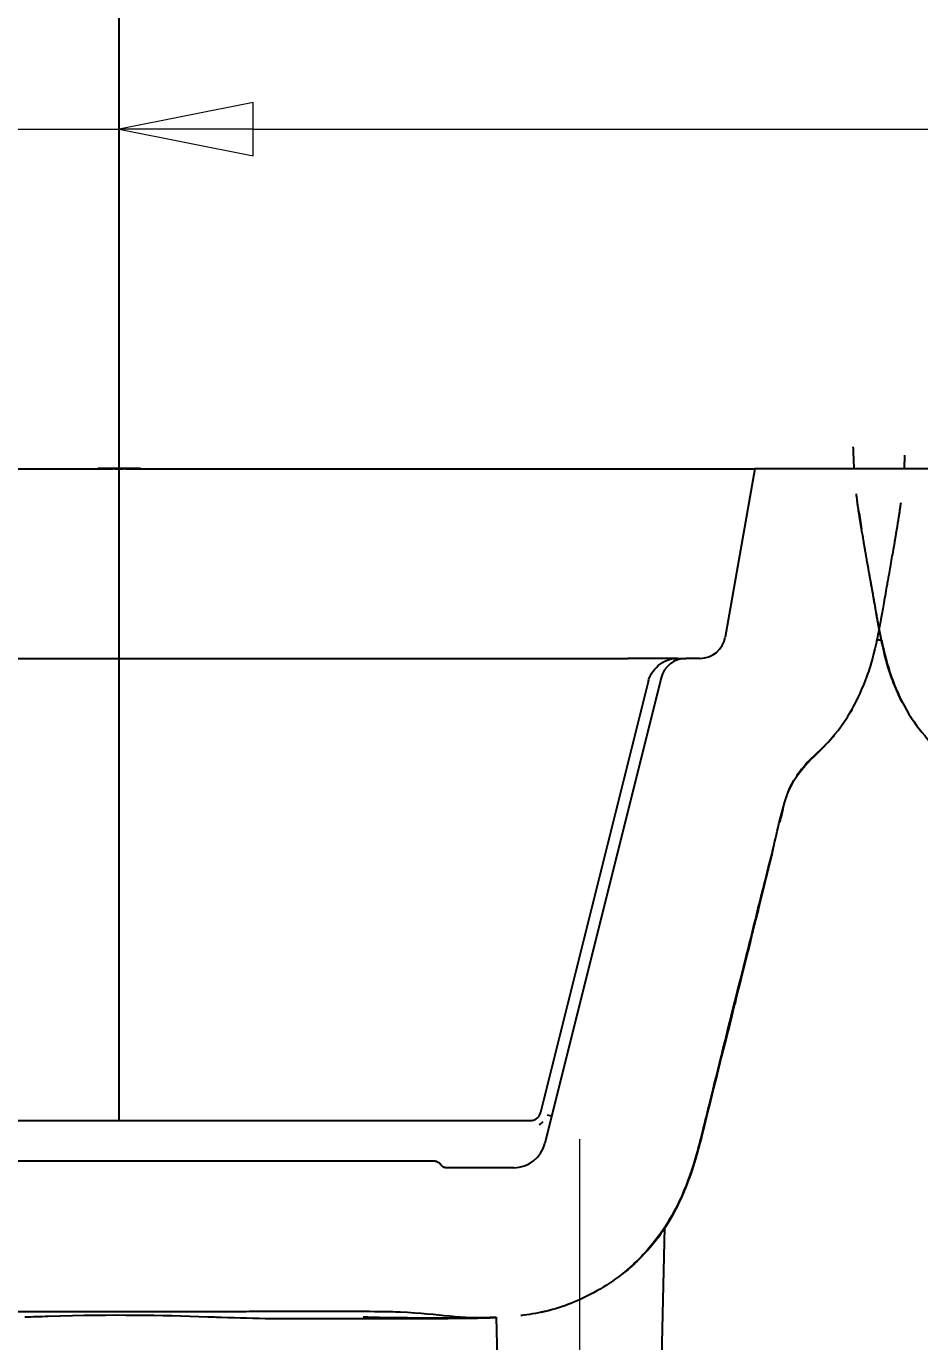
# Model space of a CAD drawing. Header units: millimetres. Extents: x 0 to 1486, y 0 to 1051.
# Drawn here: x 489.22 to 510.09, y 518.93 to 549.66 of the extents above; entities that cross this region are included whole.
import ezdxf

# ---------------------------------------------------------------- set-up
doc = ezdxf.new("R2010")
doc.units = ezdxf.units.MM
doc.header["$LTSCALE"] = 1.25
doc.linetypes.add('CHAIN', pattern=[0.3543, 0.2362, -0.0295, 0.0591, -0.0295])
for name, color, linetype, lineweight, true_color in [('Bemaßungen(DIN)', 7, 'Continuous', 5, 0x262659), ('Mittellinie(DIN)', 7, 'CHAIN', 15, 0x262659), ('Schraffur', 7, 'Continuous', 9, 0x1e1e47), ('Sichtbare Kanten(DIN)', 7, 'Continuous', 25, 0x262659)]:
    doc.layers.add(name, color=color, linetype=linetype, lineweight=lineweight, true_color=true_color)
doc.styles.add('Aktuell-DINGroßer Text', font='arial.ttf')
doc.dimstyles.new('STANDARD-DIN', dxfattribs={"dimscale": 1.25, "dimtxt": 5.25, "dimasz": 2.5, "dimexe": 3.175, "dimexo": 0, "dimgap": 0.8, "dimtad": 1, "dimrnd": 1e-08, "dimtxsty": 'Aktuell-DINGroßer Text', "dimcen": 0.09, "dimdle": 10, "dimclrd": 256, "dimclre": 256, "dimclrt": 256, "dimazin": 2, "dimtfac": 0.666667, "dimtmove": 0, "dimatfit": 3, "dimfxl": 1, "dimtolj": 1, "dimlwd": 25, "dimlwe": 25, "dimarcsym": 0})

# ---------------------------------------------------------------- blocks, each defined once
blk = doc.blocks.new('*D121')
at = {"layer": 'Bemaßungen(DIN)', "color": 250, "linetype": 'Continuous', "lineweight": 25, "true_color": 0x3f3f3f, "transparency": 16777216}
blk.add_line((491.388, 524.094), (491.388, 551.23), dxfattribs=at)
at = {"layer": 'Defpoints', "color": 0, "linetype": 'Continuous', "transparency": 16777216}
for p in [(491.388, 551.23), (645.138, 539.324), (491.388, 524.094)]:
    blk.add_point(p, dxfattribs=at)
at = {"layer": 'Bemaßungen(DIN)', "color": 179, "linetype": 'Continuous', "lineweight": 25, "true_color": 0x262659, "transparency": 16777216, "insert": (491.388, 552.23), "char_height": 6.5625, "attachment_point": 4, "rotation": 90, "style": 'Aktuell-DINGroßer Text'}
blk.add_mtext('\\A1;153,75', dxfattribs=at)
blk = doc.blocks.new('*D122')
at = {"layer": 'Bemaßungen(DIN)', "color": 250, "linetype": 'Continuous', "lineweight": 25, "true_color": 0x3f3f3f, "transparency": 16777216}
blk.add_line((457.888, 524.094), (457.888, 551.23), dxfattribs=at)
at = {"layer": 'Defpoints', "color": 0, "linetype": 'Continuous', "transparency": 16777216}
for p in [(457.888, 551.23), (645.138, 539.324), (457.888, 524.094)]:
    blk.add_point(p, dxfattribs=at)
at = {"layer": 'Bemaßungen(DIN)', "color": 179, "linetype": 'Continuous', "lineweight": 25, "true_color": 0x262659, "transparency": 16777216, "insert": (457.888, 552.23), "char_height": 6.5625, "attachment_point": 4, "rotation": 90, "style": 'Aktuell-DINGroßer Text'}
blk.add_mtext('\\A1;187,25', dxfattribs=at)
blk = doc.blocks.new('*D123')
at = {"layer": 'Bemaßungen(DIN)', "color": 250, "linetype": 'Continuous', "lineweight": 25, "true_color": 0x3f3f3f, "transparency": 16777216}
blk.add_line((424.388, 524.094), (424.388, 551.23), dxfattribs=at)
at = {"layer": 'Defpoints', "color": 0, "linetype": 'Continuous', "transparency": 16777216}
for p in [(424.388, 551.23), (645.138, 539.324), (424.388, 524.094)]:
    blk.add_point(p, dxfattribs=at)
at = {"layer": 'Bemaßungen(DIN)', "color": 179, "linetype": 'Continuous', "lineweight": 25, "true_color": 0x262659, "transparency": 16777216, "insert": (424.388, 552.23), "char_height": 6.5625, "attachment_point": 4, "rotation": 90, "style": 'Aktuell-DINGroßer Text'}
blk.add_mtext('\\A1;220,75', dxfattribs=at)
blk = doc.blocks.new('*D124')
at = {"layer": 'Bemaßungen(DIN)', "color": 250, "linetype": 'Continuous', "lineweight": 25, "true_color": 0x3f3f3f, "transparency": 16777216}
blk.add_line((390.888, 524.094), (390.888, 551.23), dxfattribs=at)
at = {"layer": 'Defpoints', "color": 0, "linetype": 'Continuous', "transparency": 16777216}
for p in [(390.888, 551.23), (645.138, 539.324), (390.888, 524.094)]:
    blk.add_point(p, dxfattribs=at)
at = {"layer": 'Bemaßungen(DIN)', "color": 179, "linetype": 'Continuous', "lineweight": 25, "true_color": 0x262659, "transparency": 16777216, "insert": (390.888, 552.23), "char_height": 6.5625, "attachment_point": 4, "rotation": 90, "style": 'Aktuell-DINGroßer Text'}
blk.add_mtext('\\A1;254,25', dxfattribs=at)
blk = doc.blocks.new('*D125')
at = {"layer": 'Bemaßungen(DIN)', "color": 250, "linetype": 'Continuous', "lineweight": 25, "true_color": 0x3f3f3f, "transparency": 16777216}
blk.add_line((355.388, 523.144), (355.388, 551.23), dxfattribs=at)
at = {"layer": 'Defpoints', "color": 0, "linetype": 'Continuous', "transparency": 16777216}
for p in [(355.388, 551.23), (645.138, 539.324), (355.388, 523.144)]:
    blk.add_point(p, dxfattribs=at)
at = {"layer": 'Bemaßungen(DIN)', "color": 179, "linetype": 'Continuous', "lineweight": 25, "true_color": 0x262659, "transparency": 16777216, "insert": (355.388, 552.23), "char_height": 6.5625, "attachment_point": 4, "rotation": 90, "style": 'Aktuell-DINGroßer Text'}
blk.add_mtext('\\A1;289,75', dxfattribs=at)
blk = doc.blocks.new('*D126')
at = {"layer": 'Bemaßungen(DIN)', "color": 250, "linetype": 'Continuous', "lineweight": 25, "true_color": 0x3f3f3f, "transparency": 16777216}
blk.add_line((321.888, 524.094), (321.888, 551.23), dxfattribs=at)
at = {"layer": 'Defpoints', "color": 0, "linetype": 'Continuous', "transparency": 16777216}
for p in [(321.888, 551.23), (645.138, 539.324), (321.888, 524.094)]:
    blk.add_point(p, dxfattribs=at)
at = {"layer": 'Bemaßungen(DIN)', "color": 179, "linetype": 'Continuous', "lineweight": 25, "true_color": 0x262659, "transparency": 16777216, "insert": (321.888, 552.23), "char_height": 6.5625, "attachment_point": 4, "rotation": 90, "style": 'Aktuell-DINGroßer Text'}
blk.add_mtext('\\A1;323,25', dxfattribs=at)
blk = doc.blocks.new('*D127')
at = {"layer": 'Bemaßungen(DIN)', "color": 250, "linetype": 'Continuous', "lineweight": 25, "true_color": 0x3f3f3f, "transparency": 16777216}
blk.add_line((288.388, 524.094), (288.388, 551.23), dxfattribs=at)
at = {"layer": 'Defpoints', "color": 0, "linetype": 'Continuous', "transparency": 16777216}
for p in [(288.388, 551.23), (645.138, 539.324), (288.388, 524.094)]:
    blk.add_point(p, dxfattribs=at)
at = {"layer": 'Bemaßungen(DIN)', "color": 179, "linetype": 'Continuous', "lineweight": 25, "true_color": 0x262659, "transparency": 16777216, "insert": (288.388, 552.23), "char_height": 6.5625, "attachment_point": 4, "rotation": 90, "style": 'Aktuell-DINGroßer Text'}
blk.add_mtext('\\A1;356,75', dxfattribs=at)
blk = doc.blocks.new('*D128')
at = {"layer": 'Bemaßungen(DIN)', "color": 250, "linetype": 'Continuous', "lineweight": 25, "true_color": 0x3f3f3f, "transparency": 16777216}
blk.add_line((254.888, 524.094), (254.888, 551.23), dxfattribs=at)
at = {"layer": 'Defpoints', "color": 0, "linetype": 'Continuous', "transparency": 16777216}
for p in [(254.888, 551.23), (645.138, 539.324), (254.888, 524.094)]:
    blk.add_point(p, dxfattribs=at)
at = {"layer": 'Bemaßungen(DIN)', "color": 179, "linetype": 'Continuous', "lineweight": 25, "true_color": 0x262659, "transparency": 16777216, "insert": (254.888, 552.23), "char_height": 6.5625, "attachment_point": 4, "rotation": 90, "style": 'Aktuell-DINGroßer Text'}
blk.add_mtext('\\A1;390,25', dxfattribs=at)
blk = doc.blocks.new('2DTransSymbol3')
at = {"layer": 'Bemaßungen(DIN)'}
for p, q in [((395.611, 438.309), (393.111, 437.809)), ((395.611, 437.309), (395.611, 438.309)), ((368.811, 437.809), (393.111, 437.809)), ((395.611, 437.809), (393.111, 437.809)), ((393.111, 437.809), (395.611, 437.309)), ((395.611, 437.809), (421.511, 437.809))]:
    blk.add_line(p, q, dxfattribs=at)
at = {"layer": 'Bemaßungen(DIN)', "flags": 128}
blk.add_lwpolyline([(395.611, 438.309), (393.111, 437.809), (395.611, 437.309), (395.611, 438.309)], dxfattribs=at)
at = {"layer": 'Bemaßungen(DIN)'}
blk.add_solid([(395.611, 438.309), (393.111, 437.809), (395.611, 437.309), (395.611, 438.309)], dxfattribs=at)
blk = doc.blocks.new('*D131')
at = {"layer": 'Bemaßungen(DIN)', "color": 250, "linetype": 'Continuous', "lineweight": 25, "true_color": 0x3f3f3f, "transparency": 16777216}
for p, q in [((441.138, 539.324), (441.138, 593.293)), ((577.138, 539.324), (577.138, 593.293)), ((444.263, 589.324), (574.013, 589.324))]:
    blk.add_line(p, q, dxfattribs=at)
at = {"layer": 'Bemaßungen(DIN)', "color": 250, "linetype": 'Continuous', "true_color": 0x3f3f3f, "transparency": 16777216}
for points in [[(444.263, 589.845), (444.263, 588.803), (441.138, 589.324)], [(574.013, 589.845), (574.013, 588.803), (577.138, 589.324)]]:
    blk.add_solid(points, dxfattribs=at)
at = {"layer": 'Defpoints', "color": 0, "linetype": 'Continuous', "transparency": 16777216}
for p in [(577.138, 589.324), (441.138, 539.324), (577.138, 539.324)]:
    blk.add_point(p, dxfattribs=at)
at = {"layer": 'Bemaßungen(DIN)', "color": 179, "linetype": 'Continuous', "lineweight": 25, "true_color": 0x262659, "transparency": 16777216, "insert": (502.2, 597.03), "char_height": 6.5625, "attachment_point": 1, "style": 'Aktuell-DINGroßer Text'}
blk.add_mtext('\\A1;136', dxfattribs=at)

msp = doc.modelspace()

# ---------------------------------------------------------------- hatches: boundary and pattern name
at = {"layer": 'Schraffur'}
h = msp.add_hatch(dxfattribs=at)
h.set_pattern_fill('ANSI31', color=256, scale=31.75, style=0)
h.set_pattern_definition([(45, (0, 0), (-2.80633, 2.80633), [])])
h.paths.add_polyline_path([(491.488, 539.329), (491.288, 539.329), (491.288, 539.324), (491.488, 539.324)])

# ---------------------------------------------------------------- linework, layer by layer
at = {"layer": 'Mittellinie(DIN)', "ltscale": 23.990969}
msp.add_line((502.138, 523.659), (502.138, 502.199), dxfattribs=at)
at = {"layer": 'Sichtbare Kanten(DIN)'}
for p, q in [((477.326, 539.324), (491.238, 539.324)), ((491.888, 539.334), (490.888, 539.334)), ((490.888, 539.324), (490.888, 539.334)), ((491.238, 539.329), (491.288, 539.329)), ((491.238, 539.324), (491.238, 539.329)), ((491.288, 539.324), (491.238, 539.324)), ((491.488, 539.329), (491.288, 539.329)), ((491.288, 539.329), (491.288, 539.324)), ((491.288, 539.324), (491.488, 539.324)), ((491.488, 539.329), (491.538, 539.329)), ((491.488, 539.324), (491.488, 539.329)), ((491.538, 539.324), (491.488, 539.324)), ((491.538, 539.324), (491.538, 539.329)), ((491.538, 539.324), (505.45, 539.324)), ((491.888, 539.324), (491.888, 539.334)), ((505.45, 539.324), (506.238, 539.324)), ((506.238, 539.324), (505.545, 535.39)), ((512.038, 539.324), (506.238, 539.324)), ((509.084, 535.324), (509.192, 535.324)), ((479.509, 534.894), (503.267, 534.894)), ((504.429, 534.894), (503.267, 534.894)), ((504.429, 534.894), (504.428, 534.894)), ((504.429, 534.894), (504.626, 534.894)), ((504.954, 534.894), (504.626, 534.894)), ((503.749, 534.379), (501.232, 524.283)), ((504.044, 534.439), (501.332, 523.562)), ((481.787, 524.094), (500.989, 524.094)), ((501.489, 524.194), (501.389, 524.219)), ((498.741, 523.144), (484.036, 523.144)), ((500.604, 522.994), (499.009, 522.994)), ((503.738, 505.324), (504.136, 521.597)), ((500.192, 519.498), (500.538, 505.324))]:
    msp.add_line(p, q, dxfattribs=at)
for centre, radius, start, end in [((504.954, 535.494), 0.6, 270, 350), ((504.626, 534.294), 0.6, 90, 166), ((500.604, 523.744), 0.75, 270, 346)]:
    msp.add_arc(centre, radius, start, end, dxfattribs=at)
msp.add_ellipse((501.199, 524.226), major_axis=(0.103, 0.228), ratio=0.641959, start_param=3.753602, end_param=4.290815, dxfattribs=at)
for points, knots in [([(508.556, 539.324), (508.556, 539.328), (508.556, 539.332), (508.554, 539.373), (508.552, 539.41), (508.55, 539.473), (508.548, 539.5), (508.546, 539.558), (508.545, 539.592), (508.541, 539.674), (508.539, 539.72), (508.537, 539.786), (508.536, 539.807), (508.536, 539.829), (508.535, 539.831), (508.535, 539.834), (508.535, 539.834), (508.535, 539.835), (508.535, 539.835), (508.535, 539.835)], [10.95318485, 10.95318485, 10.95318485, 10.95318485, 10.95442687, 10.95442687, 10.96542013, 10.96542013, 10.97475429, 10.97475429, 10.98706428, 10.98706428, 11.00069424, 11.00069424, 11.00687915, 11.00687915, 11.00745876, 11.00745876, 11.00760475, 11.00760475, 11.00767774, 11.00767774, 11.00767774, 11.00767774]), ([(509.734, 539.639), (509.734, 539.638), (509.734, 539.638), (509.734, 539.638), (509.734, 539.638), (509.734, 539.637), (509.734, 539.637), (509.734, 539.632), (509.734, 539.627), (509.733, 539.617), (509.733, 539.611), (509.731, 539.574), (509.73, 539.543), (509.728, 539.484), (509.726, 539.456), (509.724, 539.405), (509.723, 539.384), (509.721, 539.349), (509.72, 539.337), (509.719, 539.324)], [0, 0, 0, 0, 0.000047, 0.000047, 0.00014099, 0.00014099, 0.00031656, 0.00031656, 0.00218935, 0.00218935, 0.0046864, 0.0046864, 0.01800653, 0.01800653, 0.02950925, 0.02950925, 0.03692555, 0.03692555, 0.04088419, 0.04088419, 0.04088419, 0.04088419]), ([(509.137, 535.593), (509.135, 535.606), (509.133, 535.619), (509.125, 535.658), (509.12, 535.686), (509.113, 535.73), (509.11, 535.746), (509.104, 535.779), (509.101, 535.797), (509.094, 535.835), (509.091, 535.856), (509.079, 535.923), (509.071, 535.966), (509.052, 536.078), (509.04, 536.147), (509.018, 536.27), (509.01, 536.315), (508.994, 536.407), (508.985, 536.455), (508.963, 536.576), (508.949, 536.653), (508.919, 536.817), (508.903, 536.905), (508.878, 537.046), (508.869, 537.1), (508.852, 537.195), (508.845, 537.236), (508.832, 537.309), (508.827, 537.342), (508.817, 537.397), (508.813, 537.42), (508.805, 537.47), (508.801, 537.496), (508.792, 537.547), (508.788, 537.571), (508.777, 537.638), (508.77, 537.679), (508.755, 537.767), (508.746, 537.818), (508.728, 537.927), (508.717, 537.99), (508.695, 538.122), (508.684, 538.191), (508.664, 538.313), (508.656, 538.368), (508.643, 538.46), (508.638, 538.496), (508.625, 538.591), (508.618, 538.647), (508.611, 538.709), (508.609, 538.721), (508.608, 538.734), (508.608, 538.736), (508.607, 538.739), (508.607, 538.74), (508.607, 538.741), (508.607, 538.741), (508.607, 538.741)], [28.5199217, 28.5199217, 28.5199217, 28.5199217, 28.5239151, 28.5239151, 28.5323094, 28.5323094, 28.5371971, 28.5371971, 28.5431459, 28.5431459, 28.5510415, 28.5510415, 28.5699366, 28.5699366, 28.6037551, 28.6037551, 28.6214582, 28.6214582, 28.637529, 28.637529, 28.6610095, 28.6610095, 28.6876887, 28.6876887, 28.7042257, 28.7042257, 28.7173494, 28.7173494, 28.7272398, 28.7272398, 28.734157, 28.734157, 28.7427642, 28.7427642, 28.7520275, 28.7520275, 28.7695753, 28.7695753, 28.7883286, 28.7883286, 28.8096, 28.8096, 28.8298115, 28.8298115, 28.8468177, 28.8468177, 28.8581414, 28.8581414, 28.8754457, 28.8754457, 28.8792339, 28.8792339, 28.8799441, 28.8799441, 28.8802986, 28.8802986, 28.880343, 28.880343, 28.880343, 28.880343]), ([(509.642, 538.531), (509.642, 538.53), (509.642, 538.529), (509.642, 538.527), (509.642, 538.526), (509.64, 538.514), (509.639, 538.503), (509.635, 538.471), (509.632, 538.45), (509.624, 538.395), (509.619, 538.364), (509.61, 538.302), (509.606, 538.271), (509.596, 538.211), (509.592, 538.182), (509.583, 538.128), (509.579, 538.104), (509.572, 538.061), (509.569, 538.042), (509.562, 538.002), (509.559, 537.981), (509.554, 537.95), (509.552, 537.939), (509.548, 537.918), (509.547, 537.909), (509.543, 537.885), (509.541, 537.874), (509.535, 537.842), (509.534, 537.834), (509.532, 537.822), (509.531, 537.817), (509.528, 537.8), (509.527, 537.792), (509.524, 537.775), (509.523, 537.767), (509.52, 537.75), (509.518, 537.739), (509.514, 537.72), (509.513, 537.712), (509.511, 537.697), (509.509, 537.688), (509.506, 537.671), (509.505, 537.663), (509.5, 537.637), (509.497, 537.621), (509.483, 537.534), (509.474, 537.483), (509.453, 537.365), (509.442, 537.301), (509.419, 537.17), (509.408, 537.103), (509.385, 536.972), (509.374, 536.913), (509.356, 536.806), (509.348, 536.764), (509.333, 536.676), (509.325, 536.63), (509.288, 536.42), (509.263, 536.274), (509.218, 536.018), (509.199, 535.909), (509.15, 535.644), (509.121, 535.496), (509.083, 535.324)], [0, 0, 0, 0, 0.0003172, 0.0003172, 0.0007318, 0.0007318, 0.0051568, 0.0051568, 0.012888, 0.012888, 0.0260853, 0.0260853, 0.0367285, 0.0367285, 0.0459389, 0.0459389, 0.0531606, 0.0531606, 0.0590753, 0.0590753, 0.0663322, 0.0663322, 0.0720394, 0.0720394, 0.0785634, 0.0785634, 0.0935714, 0.0935714, 0.1344557, 0.1344557, 0.1518695, 0.1518695, 0.1612593, 0.1612593, 0.1663574, 0.1663574, 0.1715291, 0.1715291, 0.1740966, 0.1740966, 0.1766738, 0.1766738, 0.1792379, 0.1792379, 0.1847824, 0.1847824, 0.2117569, 0.2117569, 0.247554, 0.247554, 0.2809874, 0.2809874, 0.3055453, 0.3055453, 0.3196066, 0.3196066, 0.3358135, 0.3358135, 0.396276, 0.396276, 0.4580389, 0.4580389, 0.5571763, 0.5571763, 0.5571763, 0.5571763]), ([(509.191, 535.324), (509.169, 535.426), (509.149, 535.527), (509.109, 535.745), (509.086, 535.873), (509.038, 536.155), (509.013, 536.3), (508.969, 536.556), (508.948, 536.671), (508.922, 536.815), (508.916, 536.848), (508.911, 536.872), (508.91, 536.877), (508.91, 536.877)], [4.7742819, 4.7742819, 4.7742819, 4.7742819, 4.8391933, 4.8391933, 4.9007193, 4.9007193, 4.9597292, 4.9597292, 5.0507328, 5.0507328, 5.1091344, 5.1091344, 5.1289893, 5.1289893, 5.1289893, 5.1289893]), ([(509.069, 535.243), (508.995, 534.906), (508.895, 534.6), (508.865, 534.513), (508.856, 534.486), (508.849, 534.466)], [0, 0, 0, 0, 0.3044318, 0.3044318, 0.5487566, 0.5487566, 0.5487566, 0.5487566]), ([(509.086, 535.324), (509.086, 535.324), (509.084, 535.315), (509.078, 535.284), (509.074, 535.266), (509.069, 535.243)], [0, 0, 0, 0, 0.02820622, 0.02820622, 0.04946421, 0.04946421, 0.04946421, 0.04946421]), ([(509.321, 534.786), (509.309, 534.825), (509.299, 534.862), (509.255, 535.024), (509.232, 535.126), (509.206, 535.245), (509.199, 535.278), (509.192, 535.316), (509.19, 535.324), (509.19, 535.324)], [0.1082459, 0.1082459, 0.1082459, 0.1082459, 0.1240155, 0.1240155, 0.1790898, 0.1790898, 0.2136669, 0.2136669, 0.2410018, 0.2410018, 0.2410018, 0.2410018]), ([(509.192, 535.324), (509.276, 534.927), (509.407, 534.412), (509.961, 533.312), (510.32, 532.943), (510.756, 532.507), (510.939, 532.329), (511.352, 531.737), (511.362, 531.412), (512.038, 528.744), (512.484, 526.935), (513.11, 524.46), (513.255, 523.785), (513.644, 522.476), (513.871, 521.965), (514.54, 521.026), (514.977, 520.584), (516.193, 519.804), (516.793, 519.657), (518.261, 519.403), (519.373, 519.552), (520.508, 519.646), (520.693, 519.632), (524.607, 519.643), (527.052, 519.635), (530.106, 519.638), (530.717, 519.637), (532.664, 519.637), (533.086, 519.644), (534.402, 519.576), (535.184, 519.417), (536.913, 519.619), (537.448, 519.775), (538.328, 520.267), (538.833, 520.601), (539.786, 521.709), (540.068, 522.368), (540.418, 523.376), (540.721, 524.657), (541.502, 527.809), (541.598, 528.182), (541.918, 529.461), (542.142, 530.324), (542.403, 531.437), (542.466, 531.68), (542.816, 532.415), (543.194, 532.6), (543.641, 533.164)], [-7.687613, -7.687613, -7.687613, -7.687613, -7.523964, -7.523964, -7.333625, -7.333625, -7.200111, -7.200111, -6.943747, -6.943747, -6.406092, -6.406092, -6.207145, -6.207145, -6.012252, -6.012252, -5.828749, -5.828749, -5.605769, -5.605769, -4.981686, -4.981686, -4.53518, -4.53518, -3.792692, -3.792692, -3.607367, -3.607367, -3.201201, -3.201201, -2.374058, -2.374058, -1.869938, -1.869938, -1.563441, -1.563441, -1.211181, -1.211181, -0.800179, -0.800179, -0.642499, -0.642499, -0.313232, -0.313232, -0.2205, -0.2205, -0.002297, -0.002297, -0.002297, -0.002297]), ([(503.749, 534.379), (503.757, 534.414), (503.771, 534.447), (503.808, 534.52), (503.833, 534.558), (503.907, 534.658), (503.964, 534.715), (504.095, 534.812), (504.173, 534.851), (504.311, 534.887), (504.37, 534.894), (504.428, 534.894)], [0.00000111, 0.00000111, 0.00000111, 0.00000111, 0.01070815, 0.01070815, 0.02441214, 0.02441214, 0.04800203, 0.04800203, 0.07335574, 0.07335574, 0.09085667, 0.09085667, 0.09085667, 0.09085667]), ([(509.594, 534.044), (509.589, 534.057), (509.574, 534.089), (509.507, 534.245), (509.439, 534.423), (509.381, 534.589), (509.349, 534.683), (509.293, 534.884), (509.278, 534.942), (509.263, 535.002)], [0.8982884, 0.8982884, 0.8982884, 0.8982884, 0.9843523, 0.9843523, 1.1703921, 1.1703921, 1.3707734, 1.3707734, 1.4410419, 1.4410419, 1.4410419, 1.4410419]), ([(509.28, 534.95), (509.28, 534.95), (509.269, 534.99), (509.264, 535.008), (509.264, 535.009), (509.264, 535.009)], [0.21473156, 0.21473156, 0.21473156, 0.21473156, 0.30226354, 0.30226354, 0.30968003, 0.30968003, 0.30968003, 0.30968003]), ([(504.136, 521.597), (504.562, 522.251), (504.781, 522.937), (505.052, 523.954), (505.24, 524.772), (506.227, 528.696), (506.405, 529.431), (506.711, 530.622), (506.8, 531.088), (507.035, 531.874), (507.147, 532.073), (507.611, 532.635), (508.009, 532.914), (508.602, 533.846), (508.75, 534.176), (508.862, 534.501)], [-2.766668, -2.766668, -2.766668, -2.766668, -1.740661, -1.740661, -0.805885, -0.805885, -0.590975, -0.590975, -0.456561, -0.456561, -0.357772, -0.357772, -0.182668, -0.182668, -0.08962, -0.08962, -0.08962, -0.08962]), ([(509.416, 534.492), (509.416, 534.492), (509.416, 534.492), (509.412, 534.503), (509.413, 534.5), (509.393, 534.56), (509.367, 534.63), (509.321, 534.786)], [0.7907871, 0.7907871, 0.7907871, 0.7907871, 0.7921541, 0.7921541, 0.9250236, 0.9250236, 1.0599395, 1.0599395, 1.0599395, 1.0599395]), ([(509.644, 533.941), (509.596, 534.038), (509.551, 534.138), (509.476, 534.32), (509.437, 534.421), (509.398, 534.538)], [4.9314524, 4.9314524, 4.9314524, 4.9314524, 4.9909458, 4.9909458, 5.0432115, 5.0432115, 5.0432115, 5.0432115]), ([(509.681, 533.86), (509.653, 533.916), (509.625, 533.975), (509.597, 534.038), (509.592, 534.05), (509.592, 534.05)], [0.696687, 0.696687, 0.696687, 0.696687, 0.7683914, 0.7683914, 0.8249029, 0.8249029, 0.8249029, 0.8249029]), ([(508.47, 533.643), (508.47, 533.643), (508.47, 533.643), (508.47, 533.642), (508.47, 533.642), (508.47, 533.642), (508.47, 533.642), (508.469, 533.641), (508.469, 533.641), (508.468, 533.64), (508.468, 533.639), (508.466, 533.636), (508.465, 533.635), (508.464, 533.633), (508.464, 533.632), (508.463, 533.631)], [0, 0, 0, 0, 0.00001844, 0.00001844, 0.00031348, 0.00031348, 0.0012729, 0.0012729, 0.00638979, 0.00638979, 0.01321232, 0.01321232, 0.03140586, 0.03140586, 0.04652167, 0.04652167, 0.04652167, 0.04652167]), ([(508.087, 533.088), (508.07, 533.068), (508.035, 533.028), (507.984, 532.971), (507.969, 532.956), (507.869, 532.851), (507.85, 532.832), (507.821, 532.803), (507.818, 532.8), (507.81, 532.791)], [0, 0, 0, 0, 0.095162, 0.095162, 0.273817, 0.273817, 0.809889, 0.809889, 1.094998, 1.094998, 1.094998, 1.094998]), ([(507.12, 531.997), (507.12, 531.997), (507.12, 531.997), (507.118, 531.992), (507.103, 531.965), (507.096, 531.95), (507.093, 531.944), (507.089, 531.937), (507.089, 531.937), (507.089, 531.937)], [0.0719848, 0.0719848, 0.0719848, 0.0719848, 0.1479064, 0.1479064, 0.5127506, 0.5127506, 0.6343653, 0.6343653, 0.6389718, 0.6389718, 0.6389718, 0.6389718]), ([(506.837, 531.156), (506.837, 531.156), (506.835, 531.148), (506.827, 531.112), (506.824, 531.099), (506.819, 531.077), (506.817, 531.068), (506.817, 531.068)], [1.9111307, 1.9111307, 1.9111307, 1.9111307, 2.0040402, 2.0040402, 2.0517384, 2.0517384, 2.1169765, 2.1169765, 2.1169765, 2.1169765]), ([(506.868, 531.284), (506.868, 531.284), (506.862, 531.26), (506.845, 531.189), (506.838, 531.161), (506.835, 531.146)], [1.600163, 1.600163, 1.600163, 1.600163, 1.6873807, 1.6873807, 1.764168, 1.764168, 1.764168, 1.764168]), ([(506.891, 531.365), (506.891, 531.365), (506.888, 531.354), (506.875, 531.307), (506.871, 531.29), (506.86, 531.249), (506.852, 531.217), (506.844, 531.187)], [1.1406313, 1.1406313, 1.1406313, 1.1406313, 1.1728287, 1.1728287, 1.2317307, 1.2317307, 1.328727, 1.328727, 1.328727, 1.328727]), ([(506.617, 530.255), (506.61, 530.229), (506.603, 530.201), (506.576, 530.09), (506.554, 529.999), (506.511, 529.828), (506.491, 529.747), (506.429, 529.502), (506.388, 529.337), (506.26, 528.827), (506.174, 528.483), (506, 527.78), (505.908, 527.414), (505.555, 525.998), (505.293, 524.956), (504.839, 523.097), (504.588, 522.28), (504.136, 521.59)], [1.1117012, 1.1117012, 1.1117012, 1.1117012, 1.1216842, 1.1216842, 1.1502174, 1.1502174, 1.1749869, 1.1749869, 1.2260998, 1.2260998, 1.3329871, 1.3329871, 1.4461541, 1.4461541, 1.7718998, 1.7718998, 2.0205515, 2.0205515, 2.0205515, 2.0205515]), ([(506.608, 530.219), (506.608, 530.219), (506.6, 530.189), (506.577, 530.099), (506.566, 530.056), (506.539, 529.953), (506.527, 529.905), (506.507, 529.827), (506.502, 529.804), (506.491, 529.764), (506.487, 529.748), (506.479, 529.713), (506.474, 529.695), (506.466, 529.662), (506.462, 529.648), (506.454, 529.613), (506.449, 529.593), (506.435, 529.538), (506.426, 529.503), (506.392, 529.364), (506.366, 529.259), (506.322, 529.081), (506.303, 529.005), (506.268, 528.864), (506.252, 528.8), (506.225, 528.692), (506.215, 528.652), (506.192, 528.56), (506.18, 528.508), (506.149, 528.388), (506.132, 528.32), (506.076, 528.095), (506.036, 527.938), (505.931, 527.518), (505.863, 527.247), (505.738, 526.742), (505.678, 526.497), (505.514, 525.836), (505.408, 525.414), (505.244, 524.769), (505.185, 524.537), (505.083, 524.116), (505.031, 523.891), (504.93, 523.492), (504.881, 523.309), (504.751, 522.882), (504.666, 522.643), (504.479, 522.204), (504.379, 522.001), (504.225, 521.736), (504.181, 521.665), (504.136, 521.596)], [0.00337, 0.00337, 0.00337, 0.00337, 0.069816, 0.069816, 0.108999, 0.108999, 0.135785, 0.135785, 0.145178, 0.145178, 0.150571, 0.150571, 0.156091, 0.156091, 0.160765, 0.160765, 0.167478, 0.167478, 0.180529, 0.180529, 0.21961, 0.21961, 0.248929, 0.248929, 0.271052, 0.271052, 0.283483, 0.283483, 0.299458, 0.299458, 0.321384, 0.321384, 0.373605, 0.373605, 0.454892, 0.454892, 0.53011, 0.53011, 0.660051, 0.660051, 0.730013, 0.730013, 0.796935, 0.796935, 0.853748, 0.853748, 0.931025, 0.931025, 0.998223, 0.998223, 1.023169, 1.023169, 1.023169, 1.023169]), ([(506.654, 530.419), (506.372, 529.266), (506.089, 528.113), (505.789, 526.91), (505.776, 526.857), (505.763, 526.805)], [1.622161, 1.622161, 1.622161, 1.622161, 2.583476, 2.583476, 2.627059, 2.627059, 2.627059, 2.627059]), ([(506.643, 530.361), (506.643, 530.361), (506.64, 530.35), (506.628, 530.3), (506.615, 530.249), (506.594, 530.166)], [1.03305039, 1.03305039, 1.03305039, 1.03305039, 1.0659894, 1.0659894, 1.11587111, 1.11587111, 1.11587111, 1.11587111]), ([(506.593, 530.162), (506.592, 530.159), (506.592, 530.156), (506.581, 530.115), (506.57, 530.07), (506.548, 529.986), (506.54, 529.954), (506.521, 529.878), (506.509, 529.83), (506.487, 529.742), (506.477, 529.701), (506.451, 529.599), (506.436, 529.539), (506.393, 529.364), (506.365, 529.252), (506.307, 529.021), (506.277, 528.898), (506.246, 528.774)], [1.1166344, 1.1166344, 1.1166344, 1.1166344, 1.1182841, 1.1182841, 1.1405125, 1.1405125, 1.1521821, 1.1521821, 1.1668693, 1.1668693, 1.1793949, 1.1793949, 1.1986494, 1.1986494, 1.2358268, 1.2358268, 1.2743694, 1.2743694, 1.2743694, 1.2743694]), ([(506.369, 529.242), (506.359, 529.202), (506.349, 529.161), (506.301, 528.967), (506.261, 528.811), (506.223, 528.662)], [1.18238752, 1.18238752, 1.18238752, 1.18238752, 1.19492822, 1.19492822, 1.24249207, 1.24249207, 1.24249207, 1.24249207]), ([(506.162, 528.438), (506.154, 528.408), (506.147, 528.378), (506.098, 528.18), (506.056, 528.013), (505.963, 527.641), (505.911, 527.434), (505.761, 526.834), (505.664, 526.438), (505.48, 525.693), (505.39, 525.339), (505.252, 524.799), (505.204, 524.61), (505.098, 524.175), (505.038, 523.918), (504.88, 523.29), (504.771, 522.917), (504.498, 522.225), (504.33, 521.891), (504.136, 521.594)], [1.3092316, 1.3092316, 1.3092316, 1.3092316, 1.3185835, 1.3185835, 1.3721652, 1.3721652, 1.4354993, 1.4354993, 1.5577914, 1.5577914, 1.6669119, 1.6669119, 1.7254325, 1.7254325, 1.8035271, 1.8035271, 1.9199019, 1.9199019, 2.0283359, 2.0283359, 2.0283359, 2.0283359]), ([(505.763, 526.805), (505.56, 525.99), (505.353, 525.196), (505.107, 524.187), (505.012, 523.773), (504.895, 523.36)], [4.7670737, 4.7670737, 4.7670737, 4.7670737, 5.4762898, 5.4762898, 5.6761521, 5.6761521, 5.6761521, 5.6761521]), ([(500.989, 524.094), (501.016, 524.094), (501.043, 524.098), (501.093, 524.115), (501.117, 524.128), (501.16, 524.159), (501.179, 524.179), (501.209, 524.223), (501.221, 524.247), (501.23, 524.276), (501.231, 524.28), (501.232, 524.283)], [0, 0, 0, 0, 0.00800071, 0.00800071, 0.01597675, 0.01597675, 0.02393328, 0.02393328, 0.03189641, 0.03189641, 0.03302102, 0.03302102, 0.03302102, 0.03302102]), ([(498.895, 523.072), (498.885, 523.085), (498.873, 523.096), (498.847, 523.115), (498.833, 523.123), (498.792, 523.139), (498.766, 523.144), (498.741, 523.144)], [-0.01614564, -0.01614564, -0.01614564, -0.01614564, -0.01179334, -0.01179334, -0.00744309, -0.00744309, -0.00000054, -0.00000054, -0.00000054, -0.00000054]), ([(498.931, 523.03), (498.925, 523.037), (498.919, 523.044), (498.907, 523.058), (498.901, 523.065), (498.895, 523.072)], [-0.005625765, -0.005625765, -0.005625765, -0.005625765, -0.002811066, -0.002811066, -0.000011557, -0.000011557, -0.000011557, -0.000011557]), ([(499.009, 522.994), (499.001, 522.994), (498.993, 522.995), (498.977, 522.999), (498.969, 523.002), (498.95, 523.012), (498.939, 523.02), (498.931, 523.03)], [-0.007980929, -0.007980929, -0.007980929, -0.007980929, -0.005820159, -0.005820159, -0.003652784, -0.003652784, 0, 0, 0, 0]), ([(504.35, 521.968), (504.196, 521.682), (504.013, 521.41), (503.512, 520.809), (503.151, 520.496), (502.577, 520.126), (502.366, 520.01), (501.965, 519.828), (501.773, 519.756), (501.486, 519.671), (501.395, 519.647), (501.286, 519.622), (501.269, 519.619), (501.25, 519.615), (501.248, 519.614), (501.246, 519.614), (501.245, 519.614), (501.243, 519.613), (501.243, 519.613), (501.243, 519.613), (501.242, 519.613), (501.242, 519.613)], [3.424455, 3.424455, 3.424455, 3.424455, 3.5229763, 3.5229763, 3.6658604, 3.6658604, 3.7365609, 3.7365609, 3.7981067, 3.7981067, 3.8263049, 3.8263049, 3.8315881, 3.8315881, 3.8320833, 3.8320833, 3.8324085, 3.8324085, 3.8324898, 3.8324898, 3.8325305, 3.8325305, 3.8325305, 3.8325305]), ([(504.136, 521.59), (504.124, 521.572), (504.112, 521.555), (503.95, 521.315), (503.779, 521.105), (503.517, 520.838), (503.441, 520.765), (503.303, 520.642), (503.243, 520.591), (503.181, 520.542), (503.18, 520.541), (503.178, 520.54)], [5.8092817, 5.8092817, 5.8092817, 5.8092817, 5.8157159, 5.8157159, 5.8963953, 5.8963953, 5.9280122, 5.9280122, 5.9517382, 5.9517382, 5.9523031, 5.9523031, 5.9523031, 5.9523031]), ([(504.136, 521.61), (504.135, 521.608), (504.134, 521.606), (504.101, 521.557), (504.07, 521.511), (503.942, 521.329), (503.836, 521.194), (503.601, 520.928), (503.472, 520.797), (503.303, 520.646), (503.273, 520.619), (503.241, 520.592), (503.239, 520.591), (503.238, 520.59), (503.238, 520.589), (503.238, 520.589)], [2.0967029, 2.0967029, 2.0967029, 2.0967029, 2.0975253, 2.0975253, 2.1165887, 2.1165887, 2.1739095, 2.1739095, 2.2313951, 2.2313951, 2.2437387, 2.2437387, 2.2443172, 2.2443172, 2.2443457, 2.2443457, 2.2443457, 2.2443457]), ([(489.218, 519.623), (488.916, 519.624), (488.612, 519.625), (488.275, 519.631), (488.24, 519.631), (488.183, 519.632), (488.161, 519.633), (488.119, 519.633), (488.099, 519.634), (488.062, 519.634), (488.046, 519.634), (488.015, 519.635), (488.001, 519.635), (487.99, 519.635)], [0, 0, 0, 0, 0.0909714, 0.0909714, 0.1015249, 0.1015249, 0.1085345, 0.1085345, 0.1155684, 0.1155684, 0.1226058, 0.1226058, 0.1309252, 0.1309252, 0.1309252, 0.1309252]), ([(493.616, 519.499), (493.563, 519.5), (493.51, 519.502), (492.323, 519.542), (491.322, 519.565), (489.539, 519.511), (489.358, 519.506), (489.184, 519.501)], [0.4709691, 0.4709691, 0.4709691, 0.4709691, 0.4864324, 0.4864324, 0.8272128, 0.8272128, 0.8673946, 0.8673946, 0.8673946, 0.8673946]), ([(494.876, 519.635), (494.876, 519.635), (494.863, 519.635), (494.821, 519.635), (494.791, 519.635), (494.722, 519.634), (494.706, 519.634), (494.671, 519.633), (494.651, 519.633), (494.588, 519.632), (494.54, 519.631), (494.399, 519.63), (494.303, 519.629), (494.026, 519.626), (493.844, 519.625), (493.144, 519.621), (492.615, 519.622), (491.417, 519.623), (490.742, 519.622), (489.784, 519.622), (489.5, 519.622), (489.218, 519.623)], [1.0076856, 1.0076856, 1.0076856, 1.0076856, 1.0301286, 1.0301286, 1.058368, 1.058368, 1.0653874, 1.0653874, 1.0724234, 1.0724234, 1.0867207, 1.0867207, 1.1149959, 1.1149959, 1.1708738, 1.1708738, 1.3278168, 1.3278168, 1.5302507, 1.5302507, 1.6153608, 1.6153608, 1.6153608, 1.6153608]), ([(499.899, 519.476), (499.162, 519.461), (498.425, 519.464), (497.348, 519.463), (497.008, 519.462), (496.412, 519.459), (496.153, 519.459), (495.582, 519.46), (495.269, 519.461), (494.561, 519.468), (494.169, 519.479), (493.725, 519.494), (493.671, 519.496), (493.616, 519.498)], [0, 0, 0, 0, 0.2212633, 0.2212633, 0.3231328, 0.3231328, 0.4000814, 0.4000814, 0.5003182, 0.5003182, 0.6181209, 0.6181209, 0.6344436, 0.6344436, 0.6344436, 0.6344436]), ([(496.079, 519.637), (496.045, 519.636), (496.011, 519.636), (495.843, 519.633), (495.709, 519.632), (495.371, 519.631), (495.167, 519.633), (494.871, 519.636), (494.775, 519.636), (494.679, 519.637)], [1.7027221, 1.7027221, 1.7027221, 1.7027221, 1.7128686, 1.7128686, 1.7536615, 1.7536615, 1.8148548, 1.8148548, 1.8437365, 1.8437365, 1.8437365, 1.8437365]), ([(495.792, 519.637), (495.792, 519.637), (495.791, 519.637), (495.791, 519.637), (495.791, 519.637), (495.79, 519.637), (495.79, 519.637), (495.789, 519.637), (495.788, 519.637), (495.778, 519.637), (495.77, 519.637), (495.752, 519.637), (495.743, 519.637), (495.716, 519.637), (495.702, 519.637), (495.684, 519.637), (495.68, 519.637), (495.68, 519.637)], [0, 0, 0, 0, 0.00003821, 0.00003821, 0.00019103, 0.00019103, 0.00049668, 0.00049668, 0.00104335, 0.00104335, 0.00687616, 0.00687616, 0.01465556, 0.01465556, 0.03089995, 0.03089995, 0.04619701, 0.04619701, 0.04619701, 0.04619701]), ([(495.792, 519.639), (497.361, 519.64), (497.67, 519.637), (498.902, 519.582), (499.335, 519.46), (500.192, 519.498)], [-0.4739822, -0.4739822, -0.4739822, -0.4739822, -0.3789169, -0.3789169, -0.0608354, -0.0608354, -0.0608354, -0.0608354]), ([(499.558, 519.483), (499.539, 519.483), (499.52, 519.483), (499.367, 519.482), (499.239, 519.481), (499.043, 519.48), (498.971, 519.479), (498.855, 519.479), (498.813, 519.479), (498.74, 519.479), (498.708, 519.478), (498.629, 519.478), (498.582, 519.479), (498.492, 519.479), (498.448, 519.479), (498.342, 519.48), (498.283, 519.48), (498.087, 519.482), (497.943, 519.483), (497.681, 519.486), (497.566, 519.488), (497.374, 519.492), (497.295, 519.494), (497.185, 519.498), (497.148, 519.499), (497.102, 519.5), (497.09, 519.501), (497.09, 519.501)], [0.0641718, 0.0641718, 0.0641718, 0.0641718, 0.0698469, 0.0698469, 0.1106943, 0.1106943, 0.1344123, 0.1344123, 0.1470011, 0.1470011, 0.1564343, 0.1564343, 0.1709388, 0.1709388, 0.186326, 0.186326, 0.2103575, 0.2103575, 0.2679375, 0.2679375, 0.3110749, 0.3110749, 0.3435684, 0.3435684, 0.3663769, 0.3663769, 0.3868545, 0.3868545, 0.3868545, 0.3868545]), ([(500.192, 519.496), (500.169, 519.495), (500.144, 519.494), (500.096, 519.492), (500.073, 519.491), (500.017, 519.489), (499.981, 519.487), (499.918, 519.486), (499.89, 519.485), (499.831, 519.484), (499.801, 519.483), (499.732, 519.483), (499.695, 519.483), (499.604, 519.483), (499.555, 519.483), (499.431, 519.484), (499.361, 519.485), (499.22, 519.488), (499.177, 519.489), (499.15, 519.489), (499.147, 519.489), (499.147, 519.489)], [0, 0, 0, 0, 0.0093959, 0.0093959, 0.0168264, 0.0168264, 0.0271638, 0.0271638, 0.0357298, 0.0357298, 0.0458531, 0.0458531, 0.0603498, 0.0603498, 0.0836362, 0.0836362, 0.1244909, 0.1244909, 0.1887308, 0.1887308, 0.2111899, 0.2111899, 0.2111899, 0.2111899]), ([(500.192, 519.495), (500.192, 519.493), (500.187, 519.492), (500.16, 519.488), (500.13, 519.485), (500.04, 519.48), (499.976, 519.477), (499.899, 519.476)], [0.30816431, 0.30816431, 0.30816431, 0.30816431, 0.3298661, 0.3298661, 0.36465688, 0.36465688, 0.40374383, 0.40374383, 0.40374383, 0.40374383]), ([(501.483, 519.671), (501.449, 519.662), (501.414, 519.653), (501.205, 519.604), (501.019, 519.571), (500.815, 519.545), (500.791, 519.542), (500.768, 519.539)], [6.23833973, 6.23833973, 6.23833973, 6.23833973, 6.24936274, 6.24936274, 6.30441998, 6.30441998, 6.31163894, 6.31163894, 6.31163894, 6.31163894])]:
    msp.add_open_spline(points, degree=3, knots=knots, dxfattribs=at)
for points in [[(508.66, 538.351), (508.682, 538.204), (508.706, 538.058), (508.73, 537.911)], [(509.19, 535.324), (509.172, 535.408), (509.155, 535.494), (509.139, 535.586)], [(508.64, 533.97), (508.623, 533.933), (508.605, 533.897), (508.587, 533.86)], [(508.5, 533.694), (508.48, 533.659), (508.469, 533.64), (508.469, 533.64)], [(509.825, 533.612), (509.825, 533.612), (509.824, 533.613), (509.821, 533.618)], [(509.891, 533.508), (509.891, 533.508), (509.88, 533.524), (509.876, 533.532)], [(507.912, 532.897), (507.704, 532.688), (507.508, 532.535), (507.333, 532.315)], [(507.329, 532.309), (507.289, 532.258), (507.25, 532.203), (507.212, 532.143)], [(507.014, 531.767), (507.051, 531.852), (507.093, 531.936), (507.139, 532.018)], [(500.989, 524.094), (500.989, 524.094), (500.989, 524.094), (500.989, 524.094)], [(501.232, 524.283), (501.232, 524.283), (501.232, 524.283), (501.232, 524.283)], [(500.192, 519.495), (500.171, 519.495), (500.151, 519.494), (500.13, 519.493)], [(500.192, 519.498), (500.171, 519.497), (500.161, 519.496), (500.161, 519.496)]]:
    msp.add_open_spline(points, degree=3, dxfattribs=at)

# ---------------------------------------------------------------- block references
at = {"layer": 'Bemaßungen(DIN)', "xscale": 1.25, "yscale": 1.25, "zscale": 1.25}
msp.add_blockref('2DTransSymbol3', (0, 0), dxfattribs=at)

# ---------------------------------------------------------------- dimensions: what is measured, and where the dimension line sits
at = {"layer": 'Bemaßungen(DIN)', "color": 250, "linetype": 'Continuous', "lineweight": 25, "true_color": 0x3f3f3f}
dim = msp.add_linear_dim(base=(577.138, 589.324), p1=(441.138, 539.324), p2=(577.138, 539.324), angle=180, dimstyle='STANDARD-DIN', override={"dimgap": 0.8, "dimdec": 2, "dimtol": 0, "dimlim": 0, "dimtp": 0, "dimtm": 0, "dimtdec": 2, "dimtofl": 0, "dimatfit": 1}, dxfattribs=at)
dim.commit()
dim.dimension.update_dxf_attribs({"geometry": '*D131', "text_midpoint": (509.138, 589.324), "dimtype": 160})
for feature_location, offset, picture, middle in [((254.888, 524.094), (0, 27.136), '*D128', (254.888, 565.874)), ((288.388, 524.094), (0, 27.136), '*D127', (288.388, 565.874)), ((321.888, 524.094), (0, 27.136), '*D126', (321.888, 565.874)), ((355.388, 523.144), (0, 28.086), '*D125', (355.388, 565.933)), ((390.888, 524.094), (0, 27.136), '*D124', (390.888, 565.933)), ((424.388, 524.094), (0, 27.136), '*D123', (424.388, 565.933)), ((457.888, 524.094), (0, 27.136), '*D122', (457.888, 565.568)), ((491.388, 524.094), (0, 27.136), '*D121', (491.388, 565.568))]:
    dim = msp.add_ordinate_dim(feature_location=feature_location, offset=offset, dtype=1, origin=(645.138, 539.324), dimstyle='STANDARD-DIN', override={"dimgap": 0.8, "dimtad": 0, "dimdec": 2, "dimtol": 0, "dimlim": 0, "dimtp": 0, "dimtm": 0, "dimtdec": 2}, dxfattribs=at)
    dim.commit()
    dim.dimension.update_dxf_attribs({"geometry": picture, "text_midpoint": middle})

doc.saveas('drawing.dxf')
